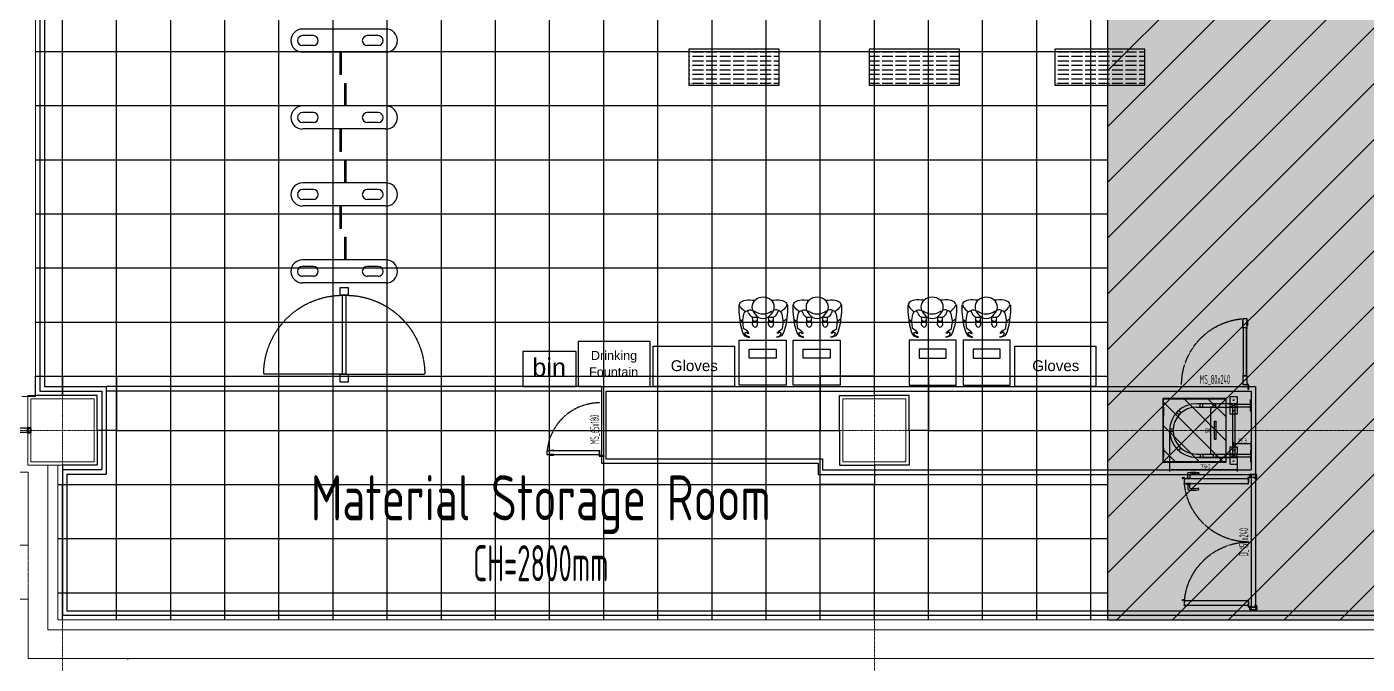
# Model space of a CAD drawing. Extents: x -32000 to 290600, y -96057 to 131250.
# Drawn here: x 243205 to 258062, y -2592 to 4474 of the extents above; entities that cross this region are included whole.
import ezdxf
from ezdxf.enums import TextEntityAlignment as Align

# ---------------------------------------------------------------- set-up
doc = ezdxf.new("R2010")
doc.units = 0
for name, pattern in [('H12PL3$0$JJP_三點線', [0.9, 0.3, -0.15, 0, -0.15, 0, -0.15, 0, -0.15]), ('H12PL3$0$JJP_虛線(退縮線、投影線、地下室範圍、非屬本工程、圖面分區)', [0.45, 0.3, -0.15]), ('XFDP30$0$18P3-XFDPB1-TG$0$14P5-XFDP10-TG$0$HIDDEN', [0.3, 0.2, -0.1]), ('XFDP30$0$HIDDEN', [0.3, 0.2, -0.1]), ('XFDP30$0$HIDDEN2', [0.1875, 0.125, -0.0625])]:
    doc.linetypes.add(name, pattern=pattern)
for name, color, linetype in [('H12PL3$0$A-WALL-EX', 252, 'Continuous'), ('H12PL3$0$A-WALL-IN', 252, 'Continuous'), ('H12PL3$0$S-COL', 252, 'Continuous'), ('H12PL3$0$S-GRID', 252, 'Continuous'), ('XFDP30$0$A-CR-TT2', 9, 'Continuous'), ('XFDP30$0$A-CR-TXT', 9, 'Continuous'), ('XFDP30$0$A-Dim', 9, 'Continuous'), ('XFDP30$0$A-Door (50K)', 9, 'Continuous'), ('XFDP30$0$A-EQ (50K)', 9, 'Continuous'), ('XFDP30$0$A-Partition-Col (50K)', 9, 'Continuous'), ('XFDP30$0$A-STAIR (50K)', 9, 'Continuous'), ('XFDP30$0$A-W-P1S (50K)', 9, 'Continuous'), ('XFDP30$0$A-W-P2D (50K)', 9, 'Continuous'), ('XFDP30$0$A-W-R1 (Rockwool) (50K)', 9, 'Continuous'), ('XFDP30$0$B-BM', 9, 'Continuous'), ('XFDP30$0$B-Gowning room improvement', 15, 'Continuous'), ('XFDP30$0$Lad-Door', 1, 'Continuous'), ('XFDP30$0$MDT-3-MF-4', 8, 'Continuous'), ('XFDR30-200K$0$A-R1_Gown', 9, 'Continuous'), ('XFDR30-50K$0$A-R-Plan (50K_Abnormal)', 9, 'Continuous'), ('XFDR30-50K$0$A-R-Plan_Gown H-90cm', 9, 'Continuous'), ('XFDR30-50K$0$A-R1_Gown', 9, 'Continuous')]:
    doc.layers.add(name, color=color, linetype=linetype)
doc.styles.add('XFDP30$0$AA-TXT', font='isocp.shx', dxfattribs={"width": 0.8, "bigfont": 'china.shx'})
doc.styles.add('XFDP30$0$dim-txt', font='isocp.shx', dxfattribs={"width": 0.8, "bigfont": 'china.shx'})
doc.styles.add('XFDP30$0$shei', font='arial.ttf')
doc.dimstyles.new('XFDP30$0$20-dim', dxfattribs={"dimscale": 20, "dimtxt": 0.25, "dimasz": 0.1, "dimexe": 0.1, "dimexo": 0.1, "dimgap": 0.05, "dimtad": 1, "dimdec": 1, "dimdsep": 46, "dimtxsty": 'XFDP30$0$dim-txt', "dimblk": 'XFDP30$0$Dot', "dimcen": 2, "dimclrd": 256, "dimclre": 256, "dimclrt": 256, "dimadec": 0, "dimazin": 0, "dimtfac": 1, "dimtdec": 1, "dimtix": 1, "dimtmove": 2, "dimatfit": 3, "dimfxl": 1, "dimtvp": 1, "dimarcsym": 0})
pattern_1 = [(45, (0, 0), (-0.08838834765, 0.08838834765), [])]

# ---------------------------------------------------------------- blocks, each defined once
blk = doc.blocks.new('XFDP30$0$~bin')
blk.add_lwpolyline([(0, 0), (590, 0), (590, 390), (0, 390)], close=True)
at = {"style": 'XFDP30$0$shei'}
blk.add_text('bin', height=200, dxfattribs=at).set_placement((103, 113))
blk = doc.blocks.new('XFDP30$0$~glove')
at = {"layer": 'XFDP30$0$B-Gowning room improvement'}
blk.add_lwpolyline([(450, 0), (450, -900), (0, -900), (0, 0)], close=True, dxfattribs=at)
at = {"layer": 'XFDP30$0$B-Gowning room improvement', "style": 'XFDP30$0$shei'}
blk.add_text('Gloves', height=120, rotation=270, dxfattribs=at).set_placement((172, -195))
blk = doc.blocks.new('XFDP30$0$Dot')
at = {"color": 0, "linetype": 'ByBlock', "lineweight": -2}
blk.add_line((-0.5, 0), (-1, 0), dxfattribs=at)
at = {"color": 0, "linetype": 'ByBlock', "const_width": 0.5}
blk.add_lwpolyline([(-0.25, 0, 1), (0.25, 0, 1)], format="xyb", close=True, dxfattribs=at)
blk = doc.blocks.new('*D156')
at = {"layer": 'DEFPOINTS', "color": 0, "transparency": 16777216}
for p in [(-19.3, -14.6), (-19.3, -21.5), (0, -21.5)]:
    blk.add_point(p, dxfattribs=at)
at = {"layer": 'XFDP30$0$A-Dim', "lineweight": -2, "transparency": 16777216}
for p, q in [((-19.3, -19.5), (-19.3, -12.6)), ((-2, -14.6), (-17.3, -14.6)), ((0, -19.5), (0, -12.6))]:
    blk.add_line(p, q, dxfattribs=at)
at = {"layer": 'XFDP30$0$A-Dim', "lineweight": -2, "transparency": 16777216, "xscale": 2, "yscale": 2, "zscale": 2, "rotation": 180}
blk.add_blockref('XFDP30$0$Dot', (-19.3, -14.6), dxfattribs=at)
at = {"layer": 'XFDP30$0$A-Dim', "lineweight": -2, "transparency": 16777216, "xscale": 2, "yscale": 2, "zscale": 2}
blk.add_blockref('XFDP30$0$Dot', (0, -14.6), dxfattribs=at)
at = {"layer": 'XFDP30$0$A-Dim', "transparency": 16777216, "insert": (-9.6, -11.1), "char_height": 5, "attachment_point": 5, "style": 'XFDP30$0$dim-txt'}
blk.add_mtext('\\A1;19.3', dxfattribs=at)
blk = doc.blocks.new('*D157')
at = {"layer": 'DEFPOINTS', "color": 0, "transparency": 16777216}
for p in [(-90.3, 0), (-90.3, -43.4), (-15.3, -29.8)]:
    blk.add_point(p, dxfattribs=at)
at = {"layer": 'XFDP30$0$A-Dim', "lineweight": -2, "transparency": 16777216}
for p, q in [((-90.3, -2), (-90.3, -45.4)), ((-17.3, -43.4), (-88.3, -43.4)), ((-15.3, -31.8), (-15.3, -45.4))]:
    blk.add_line(p, q, dxfattribs=at)
at = {"layer": 'XFDP30$0$A-Dim', "lineweight": -2, "transparency": 16777216, "xscale": 2, "yscale": 2, "zscale": 2, "rotation": 180}
blk.add_blockref('XFDP30$0$Dot', (-90.3, -43.4), dxfattribs=at)
at = {"layer": 'XFDP30$0$A-Dim', "lineweight": -2, "transparency": 16777216, "xscale": 2, "yscale": 2, "zscale": 2}
blk.add_blockref('XFDP30$0$Dot', (-15.3, -43.4), dxfattribs=at)
at = {"layer": 'XFDP30$0$A-Dim', "transparency": 16777216, "insert": (-52.8, -39.9), "char_height": 5, "attachment_point": 5, "style": 'XFDP30$0$dim-txt'}
blk.add_mtext('\\A1;75', dxfattribs=at)
blk = doc.blocks.new('*D158')
at = {"layer": 'DEFPOINTS', "color": 0, "transparency": 16777216}
for p in [(-52.1, 26), (-44.5, 26), (-52.1, -26)]:
    blk.add_point(p, dxfattribs=at)
at = {"layer": 'XFDP30$0$A-Dim', "lineweight": -2, "transparency": 16777216}
for p, q in [((-50.1, 26), (-42.5, 26)), ((-44.5, -24), (-44.5, 24)), ((-50.1, -26), (-42.5, -26))]:
    blk.add_line(p, q, dxfattribs=at)
at = {"layer": 'XFDP30$0$A-Dim', "lineweight": -2, "transparency": 16777216, "xscale": 2, "yscale": 2, "zscale": 2}
for p, rotation in [((-44.5, 26), 90), ((-44.5, -26), 270)]:
    blk.add_blockref('XFDP30$0$Dot', p, dxfattribs=dict(at, rotation=rotation))
at = {"layer": 'XFDP30$0$A-Dim', "transparency": 16777216, "insert": (-48, 0), "char_height": 5, "attachment_point": 5, "rotation": 90, "style": 'XFDP30$0$dim-txt'}
blk.add_mtext('\\A1;52', dxfattribs=at)
blk = doc.blocks.new('XFDP30$0$Door-D150')
for p, q in [((10, 74), (10.8, 74)), ((10, 69.1), (10, 74)), ((10.8, 69.1), (10, 69.1)), ((10.8, 74), (10.8, 69.1)), ((10.8, 72.7), (14.8, 72.7)), ((14.8, 70.5), (10.8, 70.5)), ((14.8, 72.7), (16.2, 72.6))]:
    blk.add_line(p, q)
for points in [[(4.1, 76.6), (4.1, 78.4), (4.1, 76.6), (10.7, 76.6), (10.7, 76.5), (10.3, 76.5), (10.3, 75.4, -0.414214), (10.2, 75.3), (10, 75.3), (10, 75.4), (10.1, 75.4), (10.1, 76.4), (10, 76.4), (10, 5.5), (10.1, 5.5), (10.1, 6.5), (10, 6.5), (10, 6.6), (10.2, 6.6, -0.414214), (10.3, 6.5), (10.3, 5.4, -0.414214), (10.2, 5.3), (4.8, 5.3, -0.414214), (4.7, 5.4), (4.7, 6.5, -0.414214), (4.8, 6.6), (5, 6.6), (5, 6.5), (4.9, 6.5), (4.9, 5.5), (5, 5.5), (5, 76.4), (4.9, 76.4), (4.9, 75.4), (5, 75.4), (5, 75.3), (4.8, 75.3, -0.414214), (4.7, 75.4), (4.7, 76.4), (3.9, 76.4, -0.414214), (3.9, 76.4), (3.9, 78.6, -0.414214), (3.9, 78.7), (4.7, 78.7), (4.7, 78.4), (4.1, 78.4)], [(139.1, 76.6), (139.1, 78.4), (139.1, 76.6), (145.7, 76.6), (145.7, 76.5), (145.3, 76.5), (145.3, 75.4, -0.414214), (145.2, 75.3), (145, 75.3), (145, 75.4), (145.1, 75.4), (145.1, 76.4), (145, 76.4), (145, 5.5), (145.1, 5.5), (145.1, 6.5), (145, 6.5), (145, 6.6), (145.2, 6.6, -0.414214), (145.3, 6.5), (145.3, 5.4, -0.414214), (145.2, 5.3), (139.8, 5.3, -0.414214), (139.7, 5.4), (139.7, 6.5, -0.414214), (139.8, 6.6), (140, 6.6), (140, 6.5), (139.9, 6.5), (139.9, 5.5), (140, 5.5), (140, 76.4), (139.9, 76.4), (139.9, 75.4), (140, 75.4), (140, 75.3), (139.8, 75.3, -0.414214), (139.7, 75.4), (139.7, 76.4), (138.9, 76.4, -0.414214), (138.9, 76.4), (138.9, 78.6, -0.414214), (138.9, 78.7), (139.7, 78.7), (139.7, 78.4), (139.1, 78.4)], [(4.2, 72.7), (0.2, 72.7), (-1.2, 72.6, 0.327495), (-2, 71.9, 0.089847), (-2.2, 61.2, 1.144881), (-0.3, 61.6, -0.137079), (-0.3, 69.9, -0.349357), (0.2, 70.5), (4.2, 70.5)], [(4.7, -2.1, 0.306748), (4.5, -1.7), (4.1, -1.7, 0.306748), (3.9, -2.1), (4, -2.1, -0.414214), (4.1, -2.2), (4.1, -2.2), (4, -2.2), (4, -2.9), (4.6, -2.9), (4.6, -2.2), (4.5, -2.2), (4.5, -2.2, -0.414214), (4.6, -2.1), (4.7, -2.1), (4.8, -2.1, -0.414214), (5, -2.3), (5, -2.9, -0.320245), (4.7, -3.4), (3, -4), (0.6, -4, -0.414214), (0, -3.4), (0, 3.4, -0.414214), (0.6, 4), (3, 4), (3, 0), (3, -1.4, 0.414214), (3.7, -2.1), (3.9, -2.1)], [(145.3, -2.1, -0.306748), (145.5, -1.7), (145.9, -1.7, -0.306748), (146.1, -2.1), (146, -2.1, 0.414214), (145.9, -2.2), (145.9, -2.2), (146, -2.2), (146, -2.9), (145.4, -2.9), (145.4, -2.2), (145.5, -2.2), (145.5, -2.2, 0.414214), (145.4, -2.1), (145.3, -2.1), (145.2, -2.1, 0.414214), (145, -2.3), (145, -2.9, 0.320245), (145.3, -3.4), (147, -4), (149.4, -4, 0.414214), (150, -3.4), (150, 3.4, 0.414214), (149.4, 4), (147, 4), (147, 0), (147, -1.4, -0.414214), (146.3, -2.1), (146.1, -2.1)]]:
    blk.add_lwpolyline(points, format="xyb")
blk.add_lwpolyline([(5, 69.1), (5, 74), (4.2, 74), (4.2, 69.1)], close=True)
at = {"ltscale": 500}
for points in [[(3.3, 0.1), (3.3, 4.6), (3, 4.6), (3, 0.1)], [(8.5, 5.3), (4, 5.3), (4, 5.5), (8.5, 5.5)], [(141.5, 5.3), (146, 5.3), (146, 5.5), (141.5, 5.5)], [(146.7, 0.1), (146.7, 4.6), (147, 4.6), (147, 0.1)]]:
    blk.add_lwpolyline(points, close=True, dxfattribs=at)
at = {"linetype": 'XFDP30$0$HIDDEN', "ltscale": 0.1}
for centre, start, end in [((3.5, 5.1), 0, 83.7733), ((146.5, 5.1), 96.8179, 180)]:
    blk.add_arc(centre, 71.5, start, end, dxfattribs=at)
at = {"extrusion": (0, 0, -1)}
for centre, major_axis, start_param, end_param in [((14.7, 69.9), (-0.417, 0.417), 0.901482, 2.245889), ((16.2, 61.3), (0.707, 0.707), 0.872811, 4.284184), ((0.4, 65.8), (10.9, 10.9), 0.51383, 1.058752), ((16.1, 71.7), (-0.624, 0.624), 0.866962, 2.13291), ((-12.5, 65.9), (21.3, 21.3), 0.585307, 0.943734)]:
    blk.add_ellipse(centre, major_axis=major_axis, ratio=1, start_param=start_param, end_param=end_param, dxfattribs=at)
at = {"ltscale": 500, "extrusion": (0, 0, -1)}
blk.add_ellipse((3.5, 5.1), major_axis=(0.495, 0.495), ratio=1, start_param=3.926991, end_param=10.210176, dxfattribs=at)
at = {"ltscale": 500}
blk.add_ellipse((146.5, 5.1), major_axis=(-0.495, 0.495), ratio=1, start_param=3.926991, end_param=10.210176, dxfattribs=at)
at = {"color": 9, "style": 'XFDP30$0$AA-TXT', "width": 0.45}
blk.add_attdef('150X000', text='', height=10, dxfattribs=at).set_placement((75, 10.1), align=Align.MIDDLE)
blk = doc.blocks.new('XFDP30$0$GAD2205')
blk.add_lwpolyline([(0, 1), (0, 1), (-18, 1, -0.414214), (-18, 2), (-18, 3, -0.414214), (-18, 3), (-14, 3, 0.414214), (-13, 4), (-13, 4, 0.414214), (-14, 4), (-18, 4, -0.414214), (-18, 5), (-18, 12, -0.414214), (-18, 12), (-18, 12, 0.414214), (-18, 12), (-18, 14, 0.72636), (-19, 14), (-19, 13, 0.158507), (-19, 13), (-19, 0, 0.414214), (-19, 0), (19, 0, 0.414214), (19, 0), (19, 13, 0.158507), (19, 13), (19, 14, 0.72636), (18, 14), (18, 12, 0.414214), (18, 12, -0.414214), (18, 12), (18, 5, -0.414214), (18, 4), (14, 4, 0.414214), (13, 4), (13, 4, 0.414214), (14, 3), (18, 3, -0.414214), (18, 3), (18, 2, -0.414214), (18, 1), (0, 1)], format="xyb", close=True)
blk = doc.blocks.new('XFDP30$0$Door-S80ap')
for p, q in [((8.8, 70.4), (8.8, 75.3)), ((8.8, 75.3), (9.6, 75.3)), ((9.6, 75.3), (9.6, 70.4)), ((9.6, 70.4), (8.8, 70.4))]:
    blk.add_line(p, q)
blk.add_lwpolyline([(4.8, 70.4), (4.8, 75.3), (4, 75.3), (4, 70.4)], close=True)
at = {"ltscale": 5}
for points in [[(8.8, 67.8), (8.8, 77.9), (4.8, 77.9), (4.8, 67.8)], [(5, 67.5), (5, 14.8), (5, 14.8), (5, 67.5)], [(8.6, 14.8), (8.5, 14.8), (8.5, 67.5), (8.6, 67.5)], [(8.8, 4.3), (8.8, 14.4), (4.8, 14.4), (4.8, 4.3)]]:
    blk.add_lwpolyline(points, close=True, dxfattribs=at)
blk.add_lwpolyline([(4.8, 67.9), (4.8, 66.7, 0.158507), (4.9, 66.7), (4.9, 66.5, 0.72636), (5, 66.6), (5, 66.7, 0.414214), (5, 66.7, -0.414214), (4.9, 66.8), (4.9, 67.5, -0.414214), (5, 67.5), (5.4, 67.5, 0.414214), (5.4, 67.5), (5.4, 67.6, 0.414214), (5.4, 67.6), (5, 67.6, -0.414214), (4.9, 67.6), (4.9, 67.8, -0.414214), (5, 67.8), (6.8, 67.8), (6.8, 67.8), (6.8, 67.8), (8.6, 67.8, -0.414214), (8.6, 67.8), (8.6, 67.6, -0.414214), (8.6, 67.6), (8.2, 67.6, 0.414214), (8.1, 67.6), (8.1, 67.5, 0.414214), (8.2, 67.5), (8.6, 67.5, -0.414214), (8.6, 67.5), (8.6, 66.8, -0.414214), (8.6, 66.7), (8.6, 66.7, 0.414214), (8.6, 66.7), (8.6, 66.6, 0.72636), (8.6, 66.5), (8.7, 66.7, 0.158507), (8.7, 66.7), (8.7, 67.9, 0.414214), (8.7, 67.9), (4.9, 67.9, 0.414214)], format="xyb", close=True, dxfattribs=at)
at = {"ltscale": 500}
for points in [[(3.2, -0.6), (3.2, 3.9), (3, 3.9), (3, -0.6)], [(8.5, 4.8), (4, 4.8), (4, 4.6), (8.5, 4.6)]]:
    blk.add_lwpolyline(points, close=True, dxfattribs=at)
at = {"linetype": 'XFDP30$0$HIDDEN', "ltscale": 0.1}
blk.add_arc((3.4, 4.4), 73.6, 0, 84.8641, dxfattribs=at)
at = {"ltscale": 500, "extrusion": (0, 0, -1)}
blk.add_ellipse((3.4, 4.4), major_axis=(-0.495, 0.495), ratio=1, start_param=5.497787, end_param=11.780972, dxfattribs=at)
at = {"ltscale": 5, "xscale": 0.1000000000058208, "yscale": 0.1000000000058208, "zscale": 0.1000000000058208}
blk.add_blockref('XFDP30$0$GAD2205', (6.8, 14.3), dxfattribs=at)
at = {"color": 9, "style": 'XFDP30$0$AA-TXT', "width": 0.45}
blk.add_attdef('100x240', text='', height=10, dxfattribs=at).set_placement((40, 10), align=Align.MIDDLE)
blk = doc.blocks.new('XFDP30$0$Door-S65ab')
for p, q in [((8.8, 55.4), (8.8, 60.3)), ((8.8, 60.3), (9.6, 60.3)), ((9.6, 60.3), (9.6, 55.4)), ((9.6, 55.4), (8.8, 55.4))]:
    blk.add_line(p, q)
blk.add_lwpolyline([(4.8, 55.4), (4.8, 60.3), (4, 60.3), (4, 55.4)], close=True)
at = {"ltscale": 5}
blk.add_lwpolyline([(8.8, 4.3), (8.8, 62.9), (4.8, 62.9), (4.8, 4.3)], close=True, dxfattribs=at)
at = {"ltscale": 500}
for points in [[(3.2, -0.6), (3.2, 3.9), (3, 3.9), (3, -0.6)], [(8.5, 4.8), (4, 4.8), (4, 4.6), (8.5, 4.6)]]:
    blk.add_lwpolyline(points, close=True, dxfattribs=at)
at = {"linetype": 'XFDP30$0$HIDDEN', "ltscale": 0.1}
blk.add_arc((3.4, 4.4), 58.6, 0, 84.1667, dxfattribs=at)
at = {"ltscale": 500, "extrusion": (0, 0, -1)}
blk.add_ellipse((3.4, 4.4), major_axis=(-0.495, 0.495), ratio=1, start_param=5.497787, end_param=11.780972, dxfattribs=at)
at = {"color": 9, "style": 'XFDP30$0$AA-TXT', "width": 0.45}
blk.add_attdef('65X180', text='', height=10, dxfattribs=at).set_placement((32.5, 10), align=Align.MIDDLE_CENTER)
blk = doc.blocks.new('XFDP30$0$A$C189771DD')
at = {"linetype": 'XFDP30$0$18P3-XFDPB1-TG$0$14P5-XFDP10-TG$0$HIDDEN'}
for p, q in [((110, 104), (110, 204)), ((110, 100), (110, 0))]:
    blk.add_line(p, q, dxfattribs=at)
for points in [[(0, 97), (10, 97), (10, 107), (0, 107)], [(10, 104), (10, 100), (110, 100), (110, 104)], [(110, 97), (120, 97), (120, 107), (110, 107)]]:
    blk.add_lwpolyline(points, close=True)
for centre, start, end in [((110, 104), 89.9984, 180.0016), ((110, 100), 179.9984, 270.0016)]:
    blk.add_arc(centre, 100, start, end, dxfattribs=at)
blk = doc.blocks.new('XFDP30$0$~chair')
at = {"layer": 'XFDP30$0$B-Gowning room improvement', "transparency": 33554610}
h = blk.add_hatch(dxfattribs=at)
h.set_pattern_fill('ACAD_ISO02W100', color=256, scale=10)
h.set_pattern_definition([(0, (-1520464.893, -208902.57), (0, 50), [120, -30])])
h.paths.add_polyline_path([(0, 0), (1000, 0), (1000, 400), (0, 400)])
at = {"layer": 'XFDP30$0$B-Gowning room improvement'}
blk.add_lwpolyline([(0, 0), (1000, 0), (1000, 400), (0, 400)], close=True, dxfattribs=at)
at = {"layer": 'XFDP30$0$B-Gowning room improvement', "color": 1, "style": 'XFDP30$0$AA-TXT', "width": 0.8}
blk.add_text('chair', height=20, dxfattribs=at).set_placement((17, 10))
blk = doc.blocks.new('XFDP30$0$TP1-50-Partition_Col-side')
blk.add_lwpolyline([(-2.5, -4), (-2.5, -3.9), (-2.6, -3.9), (-2.5, -3), (-2.5, -0.3), (-2.4, -0.2), (-0.7, -0.2), (-0.5, -0.2), (-0.1, -0.2), (0, -0.2), (0, -0.2), (0.5, -0.2), (0.6, -0.2), (2.4, -0.2), (2.5, -0.3), (2.5, -3), (2.6, -3.9), (2.5, -3.9), (2.5, -4), (2.7, -4), (2.7, 0), (-2.7, 0), (-2.7, -4)], close=True)
for points in [[(-1.6, -2.1), (-2.3, -2.1, 0.414213), (-2.4, -2.2), (-2.4, -3.6), (-2.5, -3.6), (-2.5, -2.2, -0.414213), (-2.3, -2), (-1.6, -2), (-1.6, -2.1)], [(1.6, -2.1), (2.3, -2.1, -0.414213), (2.4, -2.2), (2.4, -3.6), (2.5, -3.6), (2.5, -2.2, 0.414213), (2.3, -2), (1.6, -2), (1.6, -2.1)]]:
    blk.add_lwpolyline(points, format="xyb")
blk.add_lwpolyline([(2.2, -3.6), (-2.2, -3.6, -0.414214), (-2.3, -3.5), (-2.3, -2.6, -0.414214), (-2.2, -2.5), (-1.3, -2.5, 0.414214), (-1.1, -2.3), (-1.1, -2.2, 0.414214), (-1.3, -2.1), (-1.9, -2.1), (-1.9, -2.1), (-1.3, -2.1, -0.414214), (-1.2, -2.2), (-1.2, -2.3, -0.414214), (-1.3, -2.4), (-2.2, -2.4, 0.414214), (-2.4, -2.6), (-2.4, -3.5, 0.414214), (-2.2, -3.6), (2.2, -3.6, 0.414214), (2.4, -3.5), (2.4, -2.6, 0.414214), (2.2, -2.4), (1.3, -2.4, -0.414214), (1.2, -2.3), (1.2, -2.2, -0.414214), (1.3, -2.1), (1.9, -2.1), (1.9, -2.1), (1.3, -2.1, 0.414214), (1.1, -2.2), (1.1, -2.3, 0.414214), (1.3, -2.5), (2.2, -2.5, -0.414214), (2.3, -2.6), (2.3, -3.5, -0.414214)], format="xyb", close=True)
blk = doc.blocks.new('XFDR30-200K')
at = {"layer": 'XFDR30-200K$0$A-R1_Gown', "transparency": 33554687}
h = blk.add_hatch(dxfattribs=at)
h.set_pattern_fill('ANSI31')
h.set_pattern_definition(pattern_1)
h.paths.add_polyline_path([(263350, 19900), (259275, 19900), (259275, 13125), (255185, 13125), (255185, -2100), (263350, -2100)])
blk = doc.blocks.new('XFDR30-50K')
at = {"layer": 'XFDR30-50K$0$A-R1_Gown', "transparency": 33554687}
h = blk.add_hatch(dxfattribs=at)
h.set_pattern_fill('ANSI31')
h.set_pattern_definition(pattern_1)
h.paths.add_polyline_path([(263350, 19900), (259275, 19900), (259275, 13125), (255185, 13125), (255185, -2100), (263350, -2100)])
at = {"layer": 'XFDR30-50K$0$A-R1_Gown'}
h = blk.add_hatch(dxfattribs=at)
h.set_pattern_fill('ANSI31', color=256, scale=3500, style=0)
h.set_pattern_definition([(45, (0, 0), (-309.3592, 309.3592), [])])
h.paths.add_polyline_path([(263350, 19900), (259275, 19900), (259275, 13125), (255185, 13125), (255185, -2100), (263350, -2100)])
at = {"layer": 'XFDR30-50K$0$A-R-Plan (50K_Abnormal)'}
for points in [[(243600, 385), (243300, 385), (243300, 600), (243600, 600)], [(243600, 600), (244200, 600), (244200, 0), (243985, 0), (243985, 385), (243600, 385)], [(252600, 600), (252000, 600), (252000, 0), (252215, 0), (252215, 385), (252600, 385)], [(252600, 600), (253200, 600), (253200, 0), (252985, 0), (252985, 385), (252600, 385)], [(243600, -600), (244200, -600), (244200, 0), (243985, 0), (243985, -385), (243600, -385)], [(252600, -600), (252000, -600), (252000, 0), (252215, 0), (252215, -385), (252600, -385)], [(252600, -600), (253200, -600), (253200, 0), (252985, 0), (252985, -385), (252600, -385)]]:
    blk.add_lwpolyline(points, close=True, dxfattribs=at)
at = {"layer": 'XFDR30-50K$0$A-R-Plan_Gown H-90cm'}
for p, q in [((244200, -2100), (244200, 16300)), ((244800, -2100), (244800, 16300)), ((245400, -2100), (245400, 16300)), ((246000, -2100), (246000, 16300)), ((246600, -2100), (246600, 16300)), ((247200, -2100), (247200, 16300)), ((247800, -2100), (247800, 16300)), ((248400, -2100), (248400, 16300)), ((249000, -2100), (249000, 16300)), ((249600, -2100), (249600, 16300)), ((250200, -2100), (250200, 16300)), ((250800, -2100), (250800, 16300)), ((251400, -2100), (251400, 16300)), ((252000, -2100), (252000, 16300)), ((243600, 600), (243600, 14400)), ((252600, 600), (252600, 13125)), ((253200, -2100), (253200, 13125)), ((253800, -2100), (253800, 13125)), ((254400, -2100), (254400, 13125)), ((255000, -2100), (255000, 13125)), ((243300, 4200), (255185, 4200)), ((243300, 3600), (255185, 3600)), ((243300, 3000), (255185, 3000)), ((243300, 2400), (255185, 2400)), ((243300, 1800), (255185, 1800)), ((243300, 1200), (255185, 1200)), ((243300, 600), (255185, 600)), ((244200, 0), (252000, 0)), ((253200, 0), (255185, 0)), ((243550, -600), (255185, -600)), ((243600, -2100), (243600, -600)), ((252600, -2100), (252600, -600)), ((243550, -1200), (255185, -1200)), ((243550, -1800), (255185, -1800))]:
    blk.add_line(p, q, dxfattribs=at)
at = {"layer": 'XFDR30-50K$0$A-R1_Gown'}
blk.add_lwpolyline([(263350, 19900), (259275, 19900), (259275, 13125), (255185, 13125), (255185, -2100), (263350, -2100)], close=True, dxfattribs=at)
blk = doc.blocks.new('XFDP30$0$LAD-1')
at = {"layer": 'XFDP30$0$Lad-Door'}
h = blk.add_hatch(dxfattribs=at)
h.set_pattern_fill('ANSI31', color=256, scale=150, angle=90, style=0)
h.set_pattern_definition([(135, (-3.226, 0), (-13.2583, -13.2583), [])])
h.paths.add_polyline_path([(-97.05, -34.71), (-97.05, 35.29), (-28.05, 35.29), (-28.05, -34.71)])
at = {"color": 0}
for p, q in [((-15.25, 29.8), (-60.45, 29.8)), ((-56.28, 26), (-56.28, 29.8)), ((-53.28, 26), (-53.28, 29.8)), ((-41.98, 26), (-41.98, 29.8)), ((-41.98, 26), (-41.98, 29.8)), ((-38.98, 26), (-38.98, 29.8)), ((-23.25, 26), (-23.25, 29.8)), ((-23.25, 29.8), (-15.25, 26)), ((-15.25, 29.8), (-23.25, 26)), ((-15.25, 26), (-15.25, 29.8)), ((-0.6, 34.53), (0, 34.53)), ((-0.6, 21.53), (-0.6, 34.53)), ((-0.6, 25.51), (-0.6, 30.51)), ((0, 21.53), (0, 34.53)), ((-79.73, 17.44), (-82.42, 20.13)), ((-77.59, 19.55), (-80.29, 22.24)), ((-60.45, 26), (-15.25, 26)), ((-20.5, 26), (-20.5, -26)), ((-18, 26), (-18, -26)), ((-15.25, 29.31), (-0.6, 29.31)), ((-15.25, 26.31), (-0.6, 26.31)), ((-0.6, 21.53), (0, 21.53)), ((-86.39, 1.7), (-90.2, 1.7)), ((-86.42, -1.3), (-90.22, -1.3)), ((-80, -17.14), (-82.69, -19.84)), ((-77.89, -19.28), (-80.58, -21.97)), ((-60.45, -26), (-15.25, -26)), ((-56.28, -26), (-56.28, -29.8)), ((-53.28, -26), (-53.28, -29.8)), ((-41.98, -26), (-41.98, -29.8)), ((-41.98, -26), (-41.98, -29.8)), ((-38.98, -26), (-38.98, -29.8)), ((-23.25, -29.8), (-23.25, -26)), ((-23.25, -26), (-15.25, -29.8)), ((-15.25, -26), (-23.25, -29.8)), ((-15.25, -29.8), (-15.25, -26)), ((-15.25, -26.31), (-0.6, -26.31)), ((-15.25, -29.31), (-0.6, -29.31)), ((-0.6, -21.53), (0, -21.53)), ((-0.6, -21.53), (-0.6, -34.53)), ((-0.6, -25.51), (-0.6, -30.51)), ((0, -21.53), (0, -34.53)), ((-19, -29.8), (-60.45, -29.8)), ((-58.4, -29.8), (-15.25, -29.8)), ((-0.6, -34.53), (0, -34.53))]:
    blk.add_line(p, q, dxfattribs=at)
at = {"color": 1, "linetype": 'XFDP30$0$HIDDEN2', "ltscale": 0.1}
for points in [[(-23.25, 37.8), (-15.25, 37.8), (-15.25, 29.8), (-23.25, 29.8)], [(-23.25, 26), (-15.25, 26), (-15.25, 18), (-23.25, 18)], [(-23.25, -18), (-15.25, -18), (-15.25, -26), (-23.25, -26)], [(-23.25, -29.8), (-15.25, -29.8), (-15.25, -37.8), (-23.25, -37.8)]]:
    blk.add_lwpolyline(points, close=True, dxfattribs=at)
at = {"color": 1, "linetype": 'XFDP30$0$HIDDEN2'}
for centre in [(-19.25, 33.8), (-19.25, 22), (-19.25, -22), (-19.25, -33.8)]:
    blk.add_circle(centre, 0.476, dxfattribs=at)
at = {"color": 0}
for radius in [29.8, 26]:
    blk.add_arc((-60.45, 0), radius, 90, 270, dxfattribs=at)
at = {"layer": 'XFDP30$0$Lad-Door'}
for p, q in [((-97.55, -35.21), (-97.55, 35.79)), ((-97.55, 35.79), (-27.55, 35.79)), ((-27.55, -35.21), (-27.55, 35.79)), ((-97.55, 16.02), (-97.55, 26.02)), ((-97.55, 26.02), (-96.75, 26.02)), ((-97.55, 21.02), (-96.75, 21.02)), ((-97.55, 16.02), (-96.75, 16.02)), ((-96.75, 16.02), (-96.75, 26.02)), ((-40.64, -9.71), (-40.64, 10.29)), ((-40.64, 10.29), (-38.64, 10.29)), ((-40.64, 0.29), (-38.64, 0.29)), ((-38.64, -9.71), (-38.64, 10.29)), ((-40.64, -9.71), (-38.64, -9.71)), ((-97.55, -29.47), (-97.55, -19.47)), ((-97.55, -19.47), (-96.75, -19.47)), ((-97.55, -24.47), (-96.75, -24.47)), ((-97.55, -29.47), (-96.75, -29.47)), ((-96.75, -29.47), (-96.75, -19.47)), ((-97.55, -35.21), (-27.55, -35.21))]:
    blk.add_line(p, q, dxfattribs=at)
blk.add_lwpolyline([(-97.05, -34.71), (-97.05, 35.29), (-28.05, 35.29), (-28.05, -34.71)], close=True, dxfattribs=at)
at = {"layer": 'XFDP30$0$A-Dim', "style": 'XFDP30$0$dim-txt', "width": 0.7}
blk.add_text('%%P2', height=5, dxfattribs=at).set_placement((-47.58, -39.81), align=Align.MIDDLE)
at = {"layer": 'XFDP30$0$A-Dim'}
dim = blk.add_linear_dim(base=(-44.49, 26), p1=(-52.06, -26), p2=(-52.06, 26), angle=270, dimstyle='XFDP30$0$20-dim', override={"dimscale": 20, "dimasz": 0.1, "dimatfit": 3}, dxfattribs=at)
dim.commit()
dim.dimension.update_dxf_attribs({"geometry": '*D158', "text_midpoint": (-47.99, 0)})
for base, p1, p2, picture, middle in [((-90.25, -43.45), (-15.25, -29.8), (-90.25, 0), '*D157', (-52.75, -39.95)), ((-19.2502, -14.6081), (0, -21.5304), (-19.2502, -21.5236), '*D156', (-9.6251, -11.1081))]:
    dim = blk.add_linear_dim(base=base, p1=p1, p2=p2, dimstyle='XFDP30$0$20-dim', override={"dimscale": 20}, dxfattribs=at)
    dim.commit()
    dim.dimension.update_dxf_attribs({"geometry": picture, "text_midpoint": middle})
blk = doc.blocks.new('XFDP30')
at = {"layer": 'XFDP30$0$A-EQ (50K)'}
for p, q in [((247186, 4449), (246261, 4449)), ((246381, 4376), (246261, 4376)), ((247099, 4376), (246979, 4376)), ((246381, 4266), (246261, 4266)), ((247186, 4194), (246261, 4194)), ((246676, 4194), (246676, 3944)), ((246691, 4194), (246691, 3944)), ((247099, 4266), (246979, 4266)), ((246691, 3944), (246676, 3944)), ((246731, 3596), (246731, 3846)), ((246731, 3846), (246746, 3846)), ((246746, 3596), (246746, 3846)), ((247186, 3596), (246261, 3596)), ((246381, 3523), (246261, 3523)), ((247099, 3523), (246979, 3523)), ((246381, 3413), (246261, 3413)), ((247186, 3341), (246261, 3341)), ((246676, 3341), (246676, 3091)), ((246691, 3341), (246691, 3091)), ((247099, 3413), (246979, 3413)), ((246691, 3091), (246676, 3091)), ((246731, 2743), (246731, 2993)), ((246731, 2993), (246746, 2993)), ((246746, 2743), (246746, 2993)), ((247186, 2743), (246261, 2743)), ((246381, 2670), (246261, 2670)), ((246381, 2560), (246261, 2560)), ((247099, 2670), (246979, 2670)), ((247099, 2560), (246979, 2560)), ((247186, 2488), (246261, 2488)), ((246676, 2488), (246676, 2238)), ((246691, 2488), (246691, 2238)), ((246691, 2238), (246676, 2238)), ((246731, 1890), (246731, 2140)), ((246731, 2140), (246746, 2140)), ((246746, 1890), (246746, 2140)), ((247186, 1890), (246261, 1890)), ((246381, 1818), (246261, 1818)), ((247099, 1818), (246979, 1818)), ((246381, 1708), (246261, 1708)), ((247186, 1635), (246261, 1635)), ((247099, 1708), (246979, 1708))]:
    blk.add_line(p, q, dxfattribs=at)
for centre, radius, start, end in [((246261, 4321), 128, 90, 270), ((246261, 4321), 55, 90, 270), ((246381, 4321), 55, 270, 90), ((246979, 4321), 55, 90, 270), ((247099, 4321), 55, 270, 90), ((247186, 4321), 128, 270, 90), ((246261, 3468), 128, 90, 270), ((247186, 3468), 128, 270, 90), ((246261, 3468), 55, 90, 270), ((246381, 3468), 55, 270, 90), ((246979, 3468), 55, 90, 270), ((247099, 3468), 55, 270, 90), ((246261, 2615), 128, 90, 270), ((247186, 2615), 128, 270, 90), ((246261, 2615), 55, 90, 270), ((246381, 2615), 55, 270, 90), ((246979, 2615), 55, 90, 270), ((247099, 2615), 55, 270, 90), ((246261, 1762), 128, 90, 270), ((246261, 1762), 55, 90, 270), ((246381, 1762), 55, 270, 90), ((246979, 1762), 55, 90, 270), ((247099, 1762), 55, 270, 90), ((247186, 1762), 128, 270, 90)]:
    blk.add_arc(centre, radius, start, end, dxfattribs=at)
at = {"layer": 'XFDP30$0$A-W-P1S (50K)'}
for p, q in [((243350, 10425), (243350, 435)), ((243400, 10425), (243400, 485)), ((243400, 485), (244085, 485)), ((244085, 485), (244085, -485)), ((249575, 485), (249575, -365)), ((249575, 485), (256825, 485)), ((256825, 485), (256825, -488)), ((243350, 435), (244035, 435)), ((244035, 435), (244035, -435)), ((249625, 435), (249625, -315)), ((249625, 435), (256775, 435)), ((256775, 435), (256775, -438)), ((243600, -435), (244035, -435)), ((243600, -435), (243600, -2050)), ((249575, -365), (251975, -365)), ((249625, -315), (252025, -315)), ((251975, -365), (251975, -488)), ((252025, -315), (252025, -438)), ((252025, -438), (256775, -438)), ((243650, -485), (244085, -485)), ((243650, -485), (243650, -2000)), ((251975, -488), (256825, -488)), ((243600, -2050), (259225, -2050)), ((243650, -2000), (259175, -2000))]:
    blk.add_line(p, q, dxfattribs=at)
at = {"layer": 'XFDP30$0$A-W-P2D (50K)'}
for p, q in [((249575, 485), (244085, 485)), ((249575, 435), (244085, 435)), ((256775, -488), (256775, -2000)), ((256825, -488), (256825, -2000))]:
    blk.add_line(p, q, dxfattribs=at)
at = {"layer": 'XFDP30$0$A-W-R1 (Rockwool) (50K)'}
for p, q in [((243250, 25, 0), (235550, 25, 0)), ((243250, -25, 0), (235550, -25, 0))]:
    blk.add_line(p, q, dxfattribs=at)
at = {"layer": 'XFDP30$0$B-BM'}
for points in [[(251101, 1000), (251621, 1000), (251621, 500), (251101, 500)], [(251211, 900), (251511, 900), (251511, 800), (251211, 800)], [(251701, 1000), (252221, 1000), (252221, 500), (251701, 500)], [(251811, 900), (252111, 900), (252111, 800), (251811, 800)], [(253505, 1000), (252985, 1000), (252985, 500), (253505, 500)], [(253395, 900), (253095, 900), (253095, 800), (253395, 800)], [(254105, 1000), (253585, 1000), (253585, 500), (254105, 500)], [(253995, 900), (253695, 900), (253695, 800), (253995, 800)]]:
    blk.add_lwpolyline(points, close=True, dxfattribs=at)
at = {"layer": 'XFDP30$0$B-Gowning room improvement'}
blk.add_lwpolyline([(249316, 485), (250116, 485), (250116, 985), (249316, 985)], close=True, dxfattribs=at)
at = {"layer": 'XFDP30$0$MDT-3-MF-4'}
for p, q in [((251096, 1391), (251096, 1312)), ((251637, 1391), (251636, 1312)), ((251696, 1391), (251696, 1312)), ((252237, 1391), (252236, 1312)), ((252969, 1391), (252970, 1312)), ((253510, 1391), (253510, 1312)), ((253569, 1391), (253570, 1312)), ((254110, 1391), (254110, 1312)), ((251107, 1232), (251129, 1215)), ((251129, 1215), (251143, 1219)), ((251154, 1294), (251171, 1316)), ((251206, 1304), (251196, 1330)), ((251527, 1304), (251536, 1330)), ((251578, 1294), (251561, 1316)), ((251603, 1215), (251590, 1219)), ((251626, 1232), (251603, 1215)), ((251707, 1232), (251729, 1215)), ((251729, 1215), (251743, 1219)), ((251754, 1294), (251771, 1316)), ((251806, 1304), (251796, 1330)), ((252127, 1304), (252136, 1330)), ((252178, 1294), (252161, 1316)), ((252203, 1215), (252190, 1219)), ((252226, 1232), (252203, 1215)), ((252980, 1232), (253003, 1215)), ((253003, 1215), (253016, 1219)), ((253028, 1294), (253045, 1316)), ((253079, 1304), (253070, 1330)), ((253400, 1304), (253410, 1330)), ((253452, 1294), (253435, 1316)), ((253477, 1215), (253463, 1219)), ((253499, 1232), (253477, 1215)), ((253580, 1232), (253603, 1215)), ((253603, 1215), (253616, 1219)), ((253628, 1294), (253645, 1316)), ((253679, 1304), (253670, 1330)), ((254000, 1304), (254010, 1330)), ((254052, 1294), (254035, 1316)), ((254077, 1215), (254063, 1219)), ((254099, 1232), (254077, 1215))]:
    blk.add_line(p, q, dxfattribs=at)
for points in [[(251096, 1312), (251115, 1168), (251139, 1085), (251161, 1048), (251198, 1034), (251215, 1032), (251215, 1037), (251189, 1044), (251175, 1050), (251166, 1070), (251165, 1082), (251180, 1089), (251196, 1077), (251207, 1073), (251209, 1081), (251189, 1102), (251170, 1116), (251150, 1130), (251144, 1180), (251143, 1218), (251154, 1293)], [(251250, 1173), (251252, 1223), (251250, 1256)], [(251305, 1173), (251303, 1223), (251305, 1260)], [(251427, 1173), (251429, 1223), (251428, 1260)], [(251483, 1173), (251481, 1223), (251482, 1256)], [(251636, 1312), (251617, 1168), (251593, 1085), (251571, 1048), (251535, 1034), (251518, 1032), (251518, 1037), (251544, 1044), (251557, 1050), (251567, 1070), (251568, 1082), (251552, 1089), (251537, 1077), (251525, 1073), (251523, 1081), (251544, 1102), (251562, 1116), (251582, 1130), (251589, 1180), (251590, 1218), (251579, 1293)], [(251696, 1312), (251715, 1168), (251739, 1085), (251761, 1048), (251798, 1034), (251815, 1032), (251815, 1037), (251789, 1044), (251775, 1050), (251766, 1070), (251765, 1082), (251780, 1089), (251796, 1077), (251807, 1073), (251809, 1081), (251789, 1102), (251770, 1116), (251750, 1130), (251744, 1180), (251743, 1218), (251754, 1293)], [(251850, 1173), (251852, 1223), (251850, 1256)], [(251905, 1173), (251903, 1223), (251905, 1260)], [(252027, 1173), (252029, 1223), (252028, 1260)], [(252083, 1173), (252081, 1223), (252082, 1256)], [(252236, 1312), (252217, 1168), (252193, 1085), (252171, 1048), (252135, 1034), (252118, 1032), (252118, 1037), (252144, 1044), (252157, 1050), (252167, 1070), (252168, 1082), (252152, 1089), (252137, 1077), (252125, 1073), (252123, 1081), (252144, 1102), (252162, 1116), (252182, 1130), (252189, 1180), (252190, 1218), (252179, 1293)], [(252970, 1312), (252989, 1168), (253013, 1085), (253035, 1048), (253071, 1034), (253088, 1032), (253088, 1037), (253062, 1044), (253049, 1050), (253040, 1070), (253038, 1082), (253054, 1089), (253070, 1077), (253081, 1073), (253083, 1081), (253062, 1102), (253044, 1116), (253024, 1130), (253017, 1180), (253016, 1218), (253027, 1293)], [(253123, 1173), (253125, 1223), (253124, 1256)], [(253179, 1173), (253177, 1223), (253178, 1260)], [(253301, 1173), (253303, 1223), (253302, 1260)], [(253357, 1173), (253354, 1223), (253356, 1256)], [(253510, 1312), (253491, 1168), (253467, 1085), (253445, 1048), (253408, 1034), (253391, 1032), (253391, 1037), (253417, 1044), (253431, 1050), (253440, 1070), (253441, 1082), (253426, 1089), (253410, 1077), (253399, 1073), (253397, 1081), (253417, 1102), (253436, 1116), (253456, 1130), (253462, 1180), (253464, 1218), (253452, 1293)], [(253570, 1312), (253589, 1168), (253613, 1085), (253635, 1048), (253671, 1034), (253688, 1032), (253688, 1037), (253662, 1044), (253649, 1050), (253640, 1070), (253638, 1082), (253654, 1089), (253670, 1077), (253681, 1073), (253683, 1081), (253662, 1102), (253644, 1116), (253624, 1130), (253617, 1180), (253616, 1218), (253627, 1293)], [(253723, 1173), (253725, 1223), (253724, 1256)], [(253779, 1173), (253777, 1223), (253778, 1260)], [(253901, 1173), (253903, 1223), (253902, 1260)], [(253957, 1173), (253954, 1223), (253956, 1256)], [(254110, 1312), (254091, 1168), (254067, 1085), (254045, 1048), (254008, 1034), (253991, 1032), (253991, 1037), (254017, 1044), (254031, 1050), (254040, 1070), (254041, 1082), (254026, 1089), (254010, 1077), (253999, 1073), (253997, 1081), (254017, 1102), (254036, 1116), (254056, 1130), (254062, 1180), (254064, 1218), (254052, 1293)]]:
    blk.add_lwpolyline(points, dxfattribs=at)
for centre, radius, start, end in [((251345, 1366), 102, 131.0438, 228.9562), ((251366, 1341), 135, 48.9782, 131.0218), ((251388, 1366), 102, 311.0438, 48.9562), ((251945, 1366), 102, 131.0438, 228.9562), ((251966, 1341), 135, 48.9782, 131.0218), ((251988, 1366), 102, 311.0438, 48.9562), ((253218, 1366), 102, 131.0438, 228.9562), ((253240, 1341), 135, 48.9782, 131.0218), ((253262, 1366), 102, 311.0438, 48.9562), ((253818, 1366), 102, 131.0438, 228.9562), ((253840, 1341), 135, 48.9782, 131.0218), ((253862, 1366), 102, 311.0438, 48.9562), ((251273, 1323), 69.9, 195.7611, 296.6613), ((251277, 1242), 32, 216.6769, 323.3231), ((251366, 1451), 160, 232.0287, 307.9713), ((251366, 1346), 106, 212.885, 327.115), ((251459, 1323), 69.9, 243.3387, 344.2389), ((251455, 1242), 32, 216.6769, 323.3231), ((251873, 1323), 69.9, 195.7611, 296.6613), ((251877, 1242), 32, 216.6769, 323.3231), ((251966, 1451), 160, 232.0287, 307.9713), ((251966, 1346), 106, 212.885, 327.115), ((252059, 1323), 69.9, 243.3387, 344.2389), ((252055, 1242), 32, 216.6769, 323.3231), ((253147, 1323), 69.9, 195.7611, 296.6613), ((253151, 1242), 32, 216.6769, 323.3231), ((253240, 1451), 160, 232.0287, 307.9713), ((253240, 1346), 106, 212.885, 327.115), ((253333, 1323), 69.9, 243.3387, 344.2389), ((253329, 1242), 32, 216.6769, 323.3231), ((253747, 1323), 69.9, 195.7611, 296.6613), ((253751, 1242), 32, 216.6769, 323.3231), ((253840, 1451), 160, 232.0287, 307.9713), ((253840, 1346), 106, 212.885, 327.115), ((253933, 1323), 69.9, 243.3387, 344.2389), ((253929, 1242), 32, 216.6769, 323.3231), ((251283, 1178), 34.4, 189.9771, 260.0229), ((251271, 1178), 34.4, 279.9771, 350.0229), ((251461, 1178), 34.4, 189.9771, 260.0229), ((251449, 1178), 34.4, 279.9771, 350.0229), ((251883, 1178), 34.4, 189.9771, 260.0229), ((251871, 1178), 34.4, 279.9771, 350.0229), ((252061, 1178), 34.4, 189.9771, 260.0229), ((252049, 1178), 34.4, 279.9771, 350.0229), ((253157, 1178), 34.4, 189.9771, 260.0229), ((253145, 1178), 34.4, 279.9771, 350.0229), ((253335, 1178), 34.4, 189.9771, 260.0229), ((253323, 1178), 34.4, 279.9771, 350.0229), ((253757, 1178), 34.4, 189.9771, 260.0229), ((253745, 1178), 34.4, 279.9771, 350.0229), ((253935, 1178), 34.4, 189.9771, 260.0229), ((253923, 1178), 34.4, 279.9771, 350.0229)]:
    blk.add_arc(centre, radius, start, end, dxfattribs=at)
at = {"layer": 'XFDP30$0$MDT-3-MF-4', "extrusion": (0, 0, -1)}
for centre, major_axis, start_param, end_param in [((251355, 1334), (249, -70), 2.296729, 4.298921), ((251378, 1334), (-249, -70), 1.984264, 3.986456), ((251955, 1334), (249, -70), 2.296729, 4.298921), ((251978, 1334), (-249, -70), 1.984264, 3.986456)]:
    blk.add_ellipse(centre, major_axis=major_axis, ratio=0.35182, start_param=start_param, end_param=end_param, dxfattribs=at)
at = {"layer": 'XFDP30$0$MDT-3-MF-4'}
for centre, major_axis, start_param, end_param in [((253228, 1334), (249, -70), 1.984264, 3.986456), ((253251, 1334), (-249, -70), 2.296729, 4.298921), ((253828, 1334), (249, -70), 1.984264, 3.986456), ((253851, 1334), (-249, -70), 2.296729, 4.298921)]:
    blk.add_ellipse(centre, major_axis=major_axis, ratio=0.35182, start_param=start_param, end_param=end_param, dxfattribs=at)
for points in [[(251171, 1316), (251202, 1332), (251252, 1333)], [(251561, 1316), (251530, 1332), (251480, 1333)], [(251771, 1316), (251802, 1332), (251852, 1333)], [(252161, 1316), (252130, 1332), (252080, 1333)], [(253045, 1316), (253076, 1332), (253126, 1333)], [(253435, 1316), (253404, 1332), (253354, 1333)], [(253645, 1316), (253676, 1332), (253726, 1333)], [(254035, 1316), (254004, 1332), (253954, 1333)]]:
    blk.add_spline(points, degree=3, dxfattribs=at)
at = {"layer": 'XFDP30$0$A-Door (50K)'}
ref = blk.add_blockref('XFDP30$0$Door-S80ap', (256775, 460), dxfattribs=dict(at, xscale=-10, yscale=10, zscale=10))
ref.add_attrib('100x240', 'MS_80x240', dxfattribs={"layer": '0', "color": 9, "height": 100, "rotation": 180, "style": 'XFDP30$0$AA-TXT', "text_generation_flag": 6, "width": 0.45}).set_placement((256375, 560), align=Align.MIDDLE)
at = {"layer": 'XFDP30$0$A-Door (50K)', "xscale": 10, "yscale": 10, "zscale": 10, "rotation": 89.99999999999999}
blk.add_blockref('XFDP30$0$Door-S65ab', (249600, -315), dxfattribs=at).add_auto_attribs({'65X180': 'MS_65x180'})
at = {"layer": 'XFDP30$0$A-Door (50K)'}
ref = blk.add_blockref('XFDP30$0$Door-D150', (256800, -488), dxfattribs=dict(at, xscale=-10, yscale=10, zscale=10, rotation=90))
ref.add_attrib('150X000', 'D_150x240', dxfattribs={"layer": '0', "color": 9, "height": 100, "rotation": 90, "style": 'XFDP30$0$AA-TXT', "width": 0.45}).set_placement((256699, -1238), align=Align.MIDDLE)
at = {"layer": 'XFDP30$0$A-EQ (50K)', "linetype": 'XFDP30$0$HIDDEN', "ltscale": 0.1, "xscale": -8.75, "yscale": 8.75, "zscale": 8.75, "rotation": 90}
blk.add_blockref('XFDP30$0$A$C189771DD', (247616, 1585), dxfattribs=at)
at = {"layer": 'XFDP30$0$A-Partition-Col (50K)', "xscale": 10, "yscale": 10, "zscale": 10, "rotation": 270}
blk.add_blockref('XFDP30$0$TP1-50-Partition_Col-side', (243250, 0), dxfattribs=at)
at = {"layer": 'XFDP30$0$A-STAIR (50K)', "extrusion": (0, 0, -1), "xscale": -10, "yscale": 10, "zscale": -10}
blk.add_blockref('XFDP30$0$LAD-1', (-256775, -2), dxfattribs=at)
at = {"layer": 'XFDP30$0$B-Gowning room improvement'}
for name, p in [('XFDP30$0$~chair', (250543, 3825)), ('XFDP30$0$~chair', (252543, 3825)), ('XFDP30$0$~chair', (254599, 3825)), ('XFDP30$0$~bin', (248705, 485))]:
    blk.add_blockref(name, p, dxfattribs=at)
at = {"layer": 'XFDP30$0$B-Gowning room improvement', "color": 5}
for p, rotation in [((250148, 485), 90), ((254155, 485), 90.00000000000001)]:
    blk.add_blockref('XFDP30$0$~glove', p, dxfattribs=dict(at, rotation=rotation))
at = {"layer": 'XFDP30$0$A-CR-TT2', "style": 'XFDP30$0$AA-TXT', "width": 0.6}
blk.add_text('CH=2800mm', height=400, dxfattribs=at).set_placement((248902, -1472), align=Align.MIDDLE)
at = {"layer": 'XFDP30$0$A-CR-TXT', "style": 'XFDP30$0$AA-TXT', "width": 0.8}
blk.add_text('Material Storage Room', height=500, dxfattribs=at).set_placement((248902, -822), align=Align.MIDDLE)
at = {"layer": 'XFDP30$0$B-Gowning room improvement', "style": 'XFDP30$0$shei'}
for s, p in [('Drinking', (249458, 781)), ('Fountain', (249438, 598))]:
    blk.add_text(s, height=100, dxfattribs=at).set_placement(p)
blk = doc.blocks.new('H12PL3')
at = {"layer": 'H12PL3$0$A-WALL-EX', "lineweight": 0}
for p, q in [((243100, -1272), (243220, -1272)), ((243100, -1872), (243220, -1872))]:
    blk.add_line(p, q, dxfattribs=at)
at = {"layer": 'H12PL3$0$A-WALL-EX', "linetype": 'H12PL3$0$JJP_虛線(退縮線、投影線、地下室範圍、非屬本工程、圖面分區)', "lineweight": 0, "flags": 128}
for points in [[(243100, -465), (243220, -465)], [(243100, -465), (243220, -465)], [(243220, -2530), (243220, -465)], [(243220, -2530), (243220, -465)], [(263780, -2530), (243220, -2530)], [(263780, -2530), (243220, -2530)]]:
    blk.add_lwpolyline(points, dxfattribs=at)
at = {"layer": 'H12PL3$0$A-WALL-EX', "lineweight": 0, "flags": 128}
for points in [[(243100, -465), (243220, -465)], [(243220, -1272), (243220, -465)], [(243220, -2530), (243220, -1872)], [(263780, -2530), (243220, -2530)]]:
    blk.add_lwpolyline(points, dxfattribs=at)
at = {"layer": 'H12PL3$0$A-WALL-IN', "lineweight": 0}
for p, q in [((244325, -2530), (244212, -2530)), ((244325, -2542.33), (244325, -2530)), ((247488, -2530), (247375, -2530))]:
    blk.add_line(p, q, dxfattribs=at)
at = {"layer": 'H12PL3$0$A-WALL-IN', "lineweight": 0, "flags": 128}
for points in [[(243300, 375), (243300, 10144)], [(243150, 375), (243300, 375)], [(243215, 385), (243215, 350)], [(243950, 385), (243215, 385)], [(243215, 350), (243215, -350)], [(243985, 385), (243950, 385)], [(243985, -350), (243985, 385)], [(252215, 385), (252215, 350)], [(252950, 385), (252215, 385)], [(252215, 350), (252215, -350)], [(252985, 385), (252950, 385)], [(252985, -350), (252985, 385)], [(243215, -385), (243215, -350)], [(243215, -385), (243985, -385)], [(243437.5, -385), (243437.5, -2212.5)], [(243437.5, -385), (243550, -385)], [(243550, -2100), (243550, -385)], [(243985, -385), (243985, -350)], [(252215, -385), (252215, -350)], [(252215, -385), (252985, -385)], [(252985, -385), (252985, -350)], [(243437.5, -2212.5), (243550, -2212.5)], [(263350, -2100), (243550, -2100)], [(243550, -2212.5), (263462.5, -2212.5)]]:
    blk.add_lwpolyline(points, dxfattribs=at)
at = {"layer": 'H12PL3$0$S-COL', "lineweight": 0, "flags": 128}
for points in [[(243250, -350), (243950, -350), (243950, 350), (243250, 350)], [(252250, -350), (252950, -350), (252950, 350), (252250, 350)]]:
    blk.add_lwpolyline(points, close=True, dxfattribs=at)
at = {"layer": 'H12PL3$0$S-GRID', "linetype": 'H12PL3$0$JJP_三點線', "lineweight": 0}
for p, q in [((243600, 128250), (243600, -28000)), ((252600, 128250), (252600, -28000)), ((-29000, 0), (289600, 0))]:
    blk.add_line(p, q, dxfattribs=at)
blk.add_blockref('XFDP30', (0, 0))

msp = doc.modelspace()

# ---------------------------------------------------------------- block references
for name in ['H12PL3', 'XFDR30-200K', 'XFDR30-50K']:
    msp.add_blockref(name, (0, 0))

doc.saveas('drawing.dxf')
